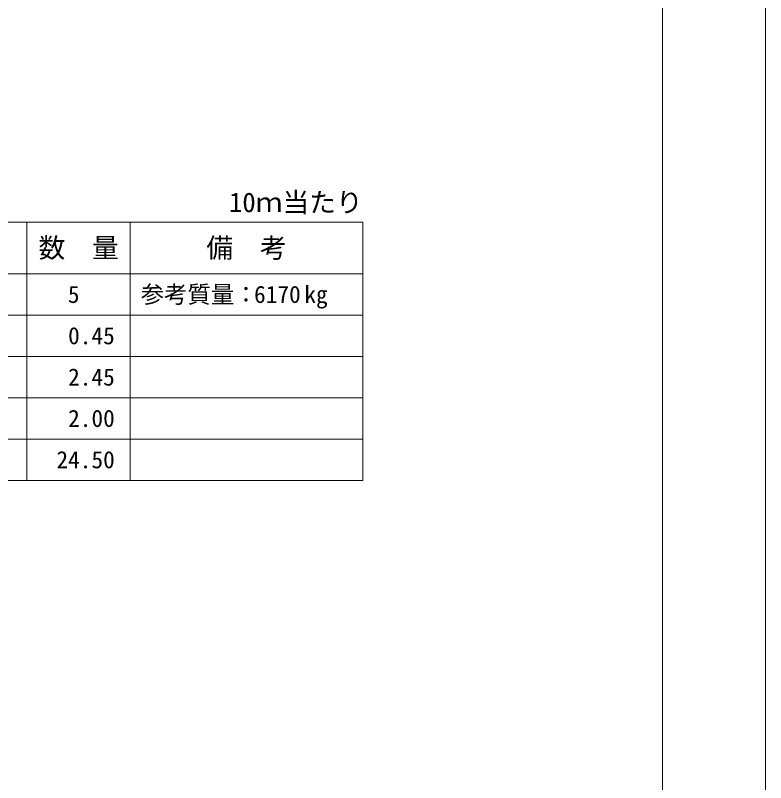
# Model space of a CAD drawing. Units: millimetres at full size; details may follow other scales. Extents: x 0 to 42050, y 0 to 29700.
# Drawn here: x 34787 to 42050, y 7425 to 14850 of the extents above; entities that cross this region are included whole.
import ezdxf
from ezdxf.enums import TextEntityAlignment as Align

# ---------------------------------------------------------------- set-up
doc = ezdxf.new("R2010")
doc.units = ezdxf.units.MM
doc.header["$LTSCALE"] = 50
doc.layers.add('D-MTR', color=7, linetype='Continuous')
doc.layers.add('D-MTR-TXT', color=7, linetype='Continuous')
for name, color, linetype, lineweight in [('D-MTR-FRAM', 7, 'Continuous', 13), ('D-MTR-LINE', 7, 'Continuous', 13), ('D-TTL', 2, 'Continuous', 13)]:
    doc.layers.add(name, color=color, linetype=linetype, lineweight=lineweight)
doc.styles.add('ＭＳ ゴシック', font='')
doc.styles.get('ＭＳ ゴシック').set_extended_font_data('MS Gothic')

msp = doc.modelspace()

# ---------------------------------------------------------------- linework, layer by layer
at = {"layer": 'D-MTR-FRAM'}
for p, q in [((29400, 12850), (38150, 12850)), ((38150, 12850), (38150, 10350)), ((29400, 10350), (38150, 10350))]:
    msp.add_line(p, q, dxfattribs=at)
at = {"layer": 'D-MTR-LINE'}
for p, q in [((34900, 12850), (34900, 10350)), ((35900, 12850), (35900, 10350)), ((29400, 12350), (38150, 12350)), ((29400, 11950), (38150, 11950)), ((29400, 11550), (38150, 11550)), ((29400, 11150), (38150, 11150)), ((29400, 10750), (38150, 10750))]:
    msp.add_line(p, q, dxfattribs=at)
at = {"layer": 'D-TTL'}
for points in [[(0, 0), (42050, 0), (42050, 29700), (0, 29700)], [(1000, 1000), (41050, 1000), (41050, 28700), (1000, 28700)]]:
    msp.add_lwpolyline(points, close=True, dxfattribs=at)

# ---------------------------------------------------------------- texts
at = {"layer": 'D-MTR', "style": 'ＭＳ ゴシック'}
msp.add_text('10ｍ当たり', height=189.9, dxfattribs=at).set_placement((38150, 12888.58), align=Align.BOTTOM_RIGHT)
at = {"layer": 'D-MTR-TXT', "style": 'ＭＳ ゴシック'}
for s, p in [('数\u3000量', (35400, 12600)), ('備\u3000考', (37025, 12600))]:
    msp.add_text(s, height=189.9, dxfattribs=at).set_placement(p, align=Align.MIDDLE_CENTER)
msp.add_text('参考質量：    kg', height=166.1, dxfattribs=at).set_placement((36000, 12150), align=Align.MIDDLE_LEFT)
for s, p in [('5', (35408.88, 12150)), ('6170', (37550, 12150)), ('0.45', (35750, 11750)), ('2.45', (35750, 11350)), ('2.00', (35750, 10950)), ('24.50', (35750, 10550))]:
    msp.add_text(s, height=166.1, dxfattribs=at).set_placement(p, align=Align.MIDDLE_RIGHT)

doc.saveas('drawing.dxf')
